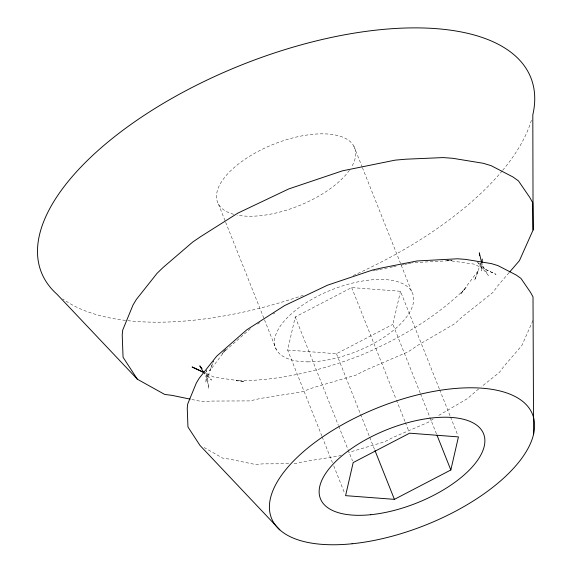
<?xml version="1.0" encoding="UTF-8"?>
<svg xmlns="http://www.w3.org/2000/svg" width="573" height="573" viewBox="0 0 573 573"><rect width="100%" height="100%" fill="white"/><g stroke="black" fill="none" stroke-linecap="round" stroke-linejoin="round"><path stroke-width="0.43" stroke-dasharray="2.87 2.15" d="M482.015 263.279L481.506 270.922L480.568 263.165M321.876 436.082L287.632 350.039L295.231 316.955L351.664 287.574L400.491 291.285L439.341 388.909M420.217 393.035L392.892 324.361L400.491 291.285M480.804 263.157L474.551 280.476L478.462 270.435L460.305 294.35L466.114 287.71C436.039 317.592 399.037 338.958 360.274 355.511C320.594 370.695 278.829 381.045 236.119 380.73L244.692 381.554L214.388 377.242L205.628 373.202M532.94 320.586L521.824 345.576L503.839 366.448L499.348 372.479L481.37 386.761M225.683 349.781L209.668 370.881L213.571 360.84L205.829 382.277L206.617 370.394L208.808 388.487L205.986 376.504L204.217 373.467M509.068 272.676L498.102 285.404L492.773 292.559L462.404 316.704L454.847 323.652L417.509 345.462L408.277 351.765L366.498 369.707L356.227 374.993L312.829 387.799L302.243 391.753L260.171 398.493L250.014 400.899L212.11 401.071L203.086 401.809L190.967 399.295M225.497 349.623L222.009 353.605L250.723 328.429M478.605 388.96L467.41 398.658L437.493 416.134M433.131 418.956L428.181 422.337L392.992 437.45L384.34 441.905L348.642 452.434M257.492 324.096L261.252 321.689M273.285 313.975L274.789 313.016M287.632 350.039L336.466 353.742L392.892 324.361M341.307 455.105L338.879 456.015L303.446 461.695L294.887 463.722L292.223 463.729M372.737 270.907L375.329 270.384M376.196 270.205L378.789 269.675M379.648 269.503L389.153 267.57M390.02 267.398L392.612 266.868M393.479 266.696L396.072 266.166M401.258 265.113L403.85 264.59M404.71 264.411L407.303 263.888M408.169 263.709L410.762 263.186M411.629 263.007L413.355 262.656M415.11 262.563L452.004 260.586L446.861 260.092M288.677 463.75L262.964 463.865L255.365 464.488L229.114 459.045L223.004 458.264L204.203 447.57M446.897 260.257L473.735 264.074L496.032 274.352L485.288 269.253L477.216 261.775M202.842 372.063L211.53 380.114L204.275 371.297M477.159 261.882L488.318 275.441L482.144 264.812L481.735 263.1M353.828 146.065L362.057 166.75M362.387 167.581L400.907 264.382M401.236 265.206L411.772 291.686M439.67 389.74L450.206 416.213M450.536 417.044L457.777 435.244M420.546 393.866L436.683 434.406M351.664 287.574L396.108 399.266M396.437 400.097L405.004 421.606M405.326 422.437L408.95 431.533M336.466 353.742L369.384 436.476M369.714 437.306L374.656 449.719M295.231 316.955L338.364 425.338M338.693 426.162L352.524 460.914M322.205 436.905L332.412 462.554M333.73 465.863L344.595 493.167M218.406 204.017L225.318 221.393M225.647 222.217L264.167 319.018M264.497 319.849L276.351 349.63M531.4 120.237A263.372 118.747 -21.7 0 1 502.8 170.16M502.227 170.854A263.372 118.747 -21.7 0 1 352.431 275.914M303.203 295.296A263.372 118.747 -21.7 0 1 126.497 320.515M125.559 320.407A263.372 118.747 -21.7 0 1 62.794 298.92M233.684 214.316A73.745 33.248 -21.7 0 1 232.344 169.185A73.745 33.248 -21.7 0 1 320.916 133.846A73.745 33.248 -21.7 0 1 351.292 167.395M349.423 170.245A73.745 33.248 -21.7 0 1 237.136 215.119M307.608 361.864A73.745 33.248 -21.7 0 0 413.649 300.252A73.745 33.248 -21.7 0 0 310.924 299.858A73.745 33.248 -21.7 0 0 307.608 361.864"/><path stroke-width="0.86" d="M482.072 262.434L482.294 259.039M450.836 469.982L458.436 436.898L409.609 433.188L353.183 462.569L345.583 495.652L394.41 499.355L450.836 469.982L437.013 435.229M190.1 399.116L171.921 395.349L164.666 394.417L137.377 379.24L57.042 294.3A263.372 118.747 -21.7 0 1 252.063 60.888A263.372 118.747 -21.7 0 1 532.811 114.879L533.091 230.002L519.453 260.622L509.648 272.01M204.038 372.471L192.091 366.964L202.842 372.063M279.839 529.875L200.02 445.479L187.965 427L187.249 408.162L187.672 404.08L196.367 382.922L199.153 378.295L216.651 356.213L246.727 329.847L284.53 305.624L327.498 285.204L372.701 269.969L382.098 267.856L417.051 260.959L457.526 258.788L465.613 259.383L491.376 263.609L497.973 265.607L516.294 275.083L520.957 278.392L530.569 292.438L533.012 296.871L533.585 434.184M202.04 368.582L199.812 365.875L203.78 372.708M137.377 379.24L123.066 357.294L122.214 334.933L122.715 330.091L133.036 304.965L136.345 299.471L157.124 273.249L163.033 267.534L192.829 241.949L200.958 236.448L237.716 213.192L288.735 188.94L342.396 170.854L395.055 160.154L405.791 159.201L443.122 157.582L452.713 158.291L483.311 163.298L491.133 165.676L512.892 176.928L518.429 180.86L529.846 197.535L532.74 202.799L533.091 230.002M374.986 450.543L394.41 499.355M481.535 262.248L479.315 252.829L479.63 255.415M352.066 543.77A140.464 63.331 -21.7 0 0 533.356 416.743A140.464 63.331 -21.7 0 0 320.608 438.316A140.464 63.331 -21.7 0 0 352.066 543.77M370.795 514.704A87.791 39.58 -21.7 0 0 484.099 435.315A87.791 39.58 -21.7 0 0 351.134 448.802A87.791 39.58 -21.7 0 0 370.795 514.704"/></g></svg>
